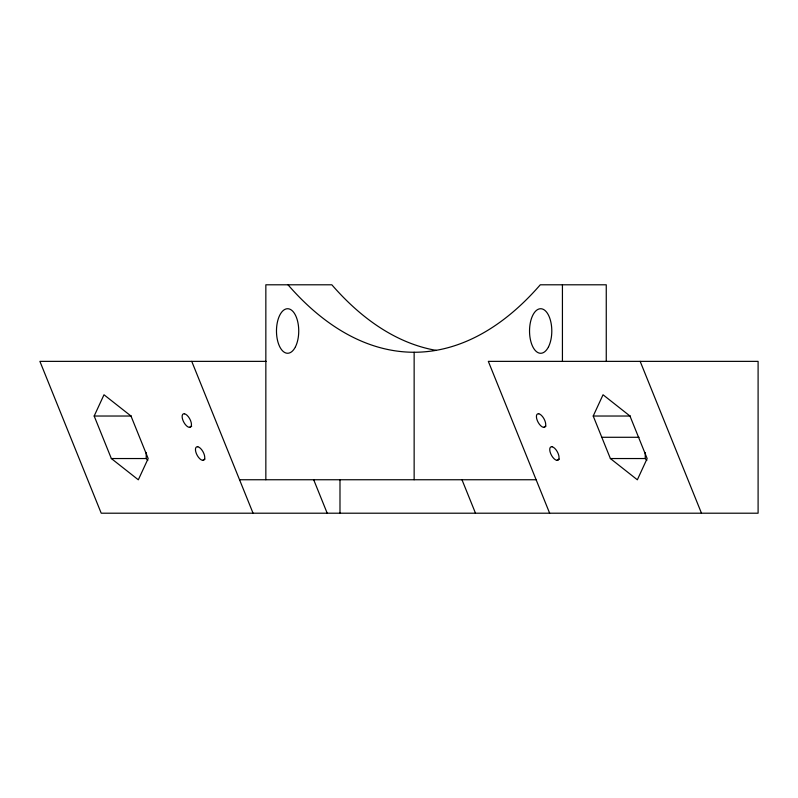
<?xml version="1.0" encoding="UTF-8"?>
<svg xmlns="http://www.w3.org/2000/svg" width="798" height="798" viewBox="0 0 798 798"><rect width="100%" height="100%" fill="white"/><g stroke="black" fill="none" stroke-linecap="round" stroke-linejoin="round"><path stroke-width="1.2" d="M94.174 416.027L103.999 394.771L130.992 416.027L148.169 458.541L138.323 479.798L111.341 458.541L94.174 416.027L131.341 416.027M593.213 416.027L603.039 394.771L629.971 416.027L647.148 458.541L637.353 479.798L610.38 458.541L593.213 416.027L630.38 416.027M189.525 427.319L191.69 426.152M202.842 460.306L205.006 459.139M543.807 427.319L545.972 426.152M557.124 460.306L559.298 459.139M266.113 361.364L39.9 361.364L101.216 513.204L758.1 513.204L758.1 361.364L488.326 361.364L549.642 513.204M601.802 437.284L639.038 437.284M111.341 458.541L146.214 458.541L147.81 460.386M610.38 458.541L645.243 458.541L646.849 460.386M239.55 479.748L536.485 479.748M640.166 361.364L701.482 513.204M461.982 479.748L475.498 513.204M313.694 479.748L327.2 513.204M191.739 361.364L253.056 513.204M645.243 452.636L645.243 458.541M606.261 361.364L606.261 284.796L540.276 284.796A505.453 252.727 -90 0 1 287.998 284.796M562.43 284.796L562.43 361.364M414.142 352.257L414.142 479.748M339.988 479.748L339.988 513.204M265.844 479.748L265.844 284.796L331.838 284.796A505.453 252.727 -90 0 0 436.376 350.412M146.214 452.466L146.214 458.541M184.458 413.773L183.49 413.813A7.531 3.411 61.7 0 0 183.091 420.716A7.531 3.411 61.7 0 0 189.126 427.339L190.094 427.299A7.531 3.411 61.7 0 0 190.493 420.406A7.531 3.411 61.7 0 0 184.458 413.773M538.75 413.773L537.782 413.813A7.531 3.411 61.7 0 0 537.373 420.716A7.531 3.411 61.7 0 0 543.408 427.339L544.376 427.299A7.531 3.411 61.7 0 0 544.775 420.406A7.531 3.411 61.7 0 0 538.75 413.773M197.774 446.76L196.817 446.8A7.531 3.411 61.7 0 0 196.408 453.693A7.531 3.411 61.7 0 0 202.443 460.316L203.41 460.276A7.531 3.411 61.7 0 0 203.809 453.384A7.531 3.411 61.7 0 0 197.774 446.76M552.066 446.76L551.099 446.8A7.531 3.411 61.7 0 0 550.7 453.693A7.531 3.411 61.7 0 0 556.725 460.316L557.692 460.276A7.531 3.411 61.7 0 0 558.091 453.384A7.531 3.411 61.7 0 0 552.066 446.76M295.479 346.741A22.274 11.132 -90 0 0 290.492 309.484A22.274 11.132 -90 0 0 276.856 336.766A22.274 11.132 -90 0 0 295.479 346.741M548.545 346.741A22.274 11.132 -90 0 0 543.548 309.484A22.274 11.132 -90 0 0 529.912 336.766A22.274 11.132 -90 0 0 548.545 346.741"/></g></svg>
